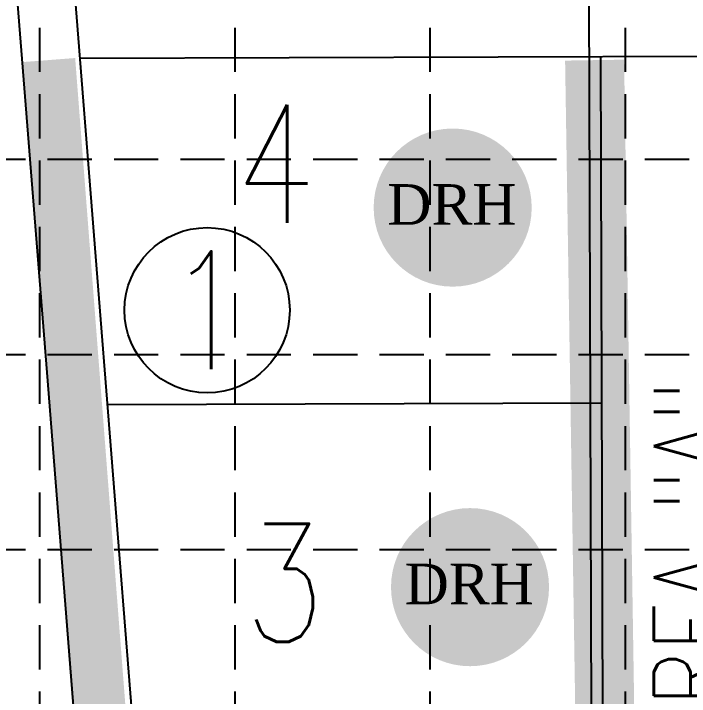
# Model space of a CAD drawing. Header units: inches. Extents: x 7994 to 10114, y 11164 to 12491.
# Drawn here: x 9744.3 to 9858.8, y 11802.5 to 11918.1 of the extents above; entities that cross this region are included whole.
import ezdxf
from ezdxf.enums import TextEntityAlignment as Align

# ---------------------------------------------------------------- set-up
doc = ezdxf.new("R2010")
doc.units = ezdxf.units.IN
doc.header["$MEASUREMENT"] = 0
for name, pattern in [('HIDDEN', [0.375, 0.25, -0.125]), ('HIDDEN2', [0.1875, 0.125, -0.0625]), ('PHANTOM2', [1.25, 0.625, -0.125, 0.125, -0.125, 0.125, -0.125])]:
    doc.linetypes.add(name, pattern=pattern)
for name, color, linetype in [('1 EROSION BLANKET', 84, 'Continuous'), ('BASE', 7, 'Continuous'), ('FILTER', 3, 'HIDDEN2'), ('GRID', 254, 'HIDDEN'), ('MISC-6', 6, 'Continuous'), ('SILT FENCE', 200, 'Continuous'), ('SILT-FENCE', 4, 'PHANTOM2'), ('x4227 lots$0$COMMON AREA LABEL', 4, 'Continuous'), ('x4227 lots$0$p-lot-numbers', 1, 'Continuous'), ('x4227 lots$0$p-lots', 1, 'Continuous'), ('x4227 lots$0$p-row', 5, 'Continuous')]:
    doc.layers.add(name, color=color, linetype=linetype)
doc.layers.get('0').freeze()
doc.styles.add('DRHorton', font='dutcheb.ttf')
doc.styles.add('x4227 lots$0$romans', font='romans.shx', dxfattribs={"width": 0.8})

# ---------------------------------------------------------------- blocks, each defined once
blk = doc.blocks.new('DRHorton')
h = blk.add_hatch(color=1)
h.paths.add_polyline_path([(78.7, 25.78, 1), (40.43, 25.78, 1)])
h.paths.add_polyline_path([(42.33, 17.91), (76.5, 17.91), (76.5, 34.87), (42.33, 34.87)], flags=24)
at = {"layer": 'BASE', "color": 176, "style": 'DRHorton'}
blk.add_text('DRH', height=9.814, dxfattribs=at).set_placement((59.39, 21.64), align=Align.CENTER)

msp = doc.modelspace()

# ---------------------------------------------------------------- linework, layer by layer
at = {"layer": '1 EROSION BLANKET', "const_width": 9}
msp.add_lwpolyline([(9850.74, 11652.34), (9795.18, 11647.88, -0.456223), (9768.59, 11673.97), (9750.25, 11910.28)], format="xyb", dxfattribs=at)
at = {"layer": 'FILTER', "color": 7, "linetype": 'Continuous'}
for p, q in [((9734.96, 12045.88), (9749.93, 11857.37)), ((9749.93, 11857.37), (9764.89, 11668.85))]:
    msp.add_line(p, q, dxfattribs=at)
at = {"layer": 'GRID', "color": 253, "linetype": 'HIDDEN', "ltscale": 30}
for p, q in [((9748.72, 12455.77), (9748.72, 11298)), ((9781.79, 12455.77), (9781.79, 11298)), ((9814.87, 12455.77), (9814.87, 11298)), ((9847.94, 12455.77), (9847.94, 11298)), ((8028.82, 11893.5), (10079.47, 11893.5)), ((8028.82, 11860.42), (10079.47, 11860.42)), ((8028.82, 11827.35), (10079.47, 11827.35))]:
    msp.add_line(p, q, dxfattribs=at)
at = {"layer": 'SILT FENCE', "const_width": 10}
msp.add_lwpolyline([(9853.77, 11647.08), (9846.12, 11696.78), (9842.78, 11910.27)], dxfattribs=at)
at = {"layer": 'SILT-FENCE', "color": 7, "linetype": 'Continuous'}
msp.add_line((9840.38, 12362.03), (9842.5, 11701.33), dxfattribs=at)
at = {"layer": 'x4227 lots$0$p-lot-numbers', "color": 7}
msp.add_circle((9777.11, 11867.9), 14, dxfattribs=at)
at = {"layer": 'x4227 lots$0$p-lots', "color": 7}
msp.add_line((9760.22, 11851.93), (9844.02, 11852.2), dxfattribs=at)
at = {"layer": 'x4227 lots$0$p-row', "color": 7}
for p, q in [((9774.29, 11674.69), (9744.76, 12046.66)), ((9755.56, 11910.62), (9943.86, 11911.23)), ((9844.5, 11701.5), (9843.83, 11910.91))]:
    msp.add_line(p, q, dxfattribs=at)

# ---------------------------------------------------------------- block references
at = {"layer": 'MISC-6', "color": 5, "xscale": 0.6999999999998181, "yscale": 0.6999999999998181, "zscale": 0.7}
for p in [(9777.03, 11867.24), (9779.97, 11802.93)]:
    msp.add_blockref('DRHorton', p, dxfattribs=at)

# ---------------------------------------------------------------- texts
at = {"layer": 'x4227 lots$0$COMMON AREA LABEL', "color": 7, "style": 'x4227 lots$0$romans', "width": 0.8}
msp.add_text('COMMON AREA "A" ', height=13, rotation=90, dxfattribs=at).set_placement((9859.34, 11794.3), align=Align.MIDDLE)
at = {"layer": 'x4227 lots$0$p-lot-numbers', "color": 7, "style": 'x4227 lots$0$romans', "width": 0.8}
for s, p in [('4', (9788.64, 11892.68)), ('1', (9777.11, 11867.9)), ('3', (9790.24, 11821.71))]:
    msp.add_text(s, height=20, dxfattribs=at).set_placement(p, align=Align.MIDDLE)

doc.saveas('drawing.dxf')
